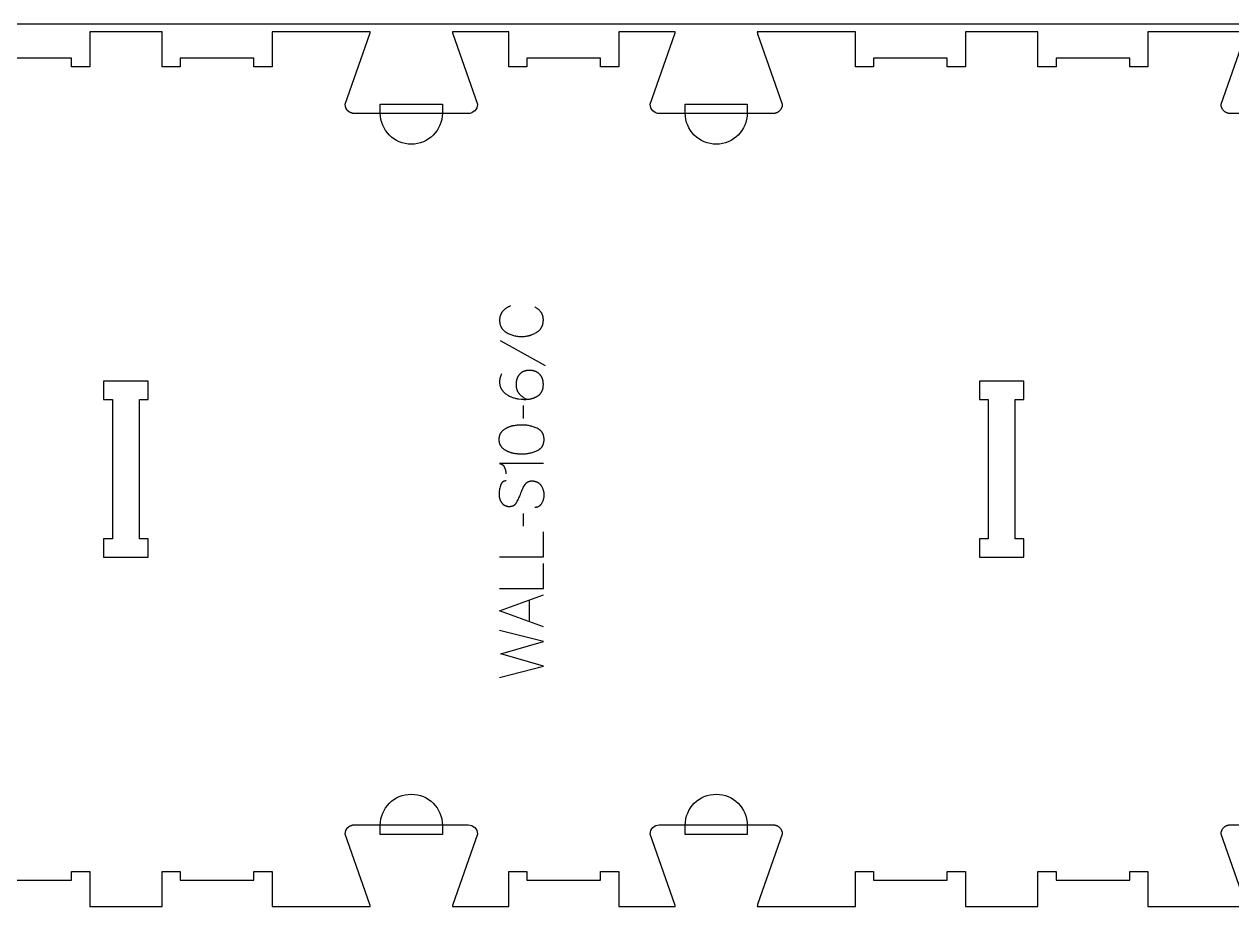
# Model space of a CAD drawing. Extents: x -4335 to -1151, y -10461 to -4867.
# Drawn here: x -2806 to -1979, y -6181 to -5571 of the extents above; entities that cross this region are included whole.
import ezdxf

# ---------------------------------------------------------------- set-up
doc = ezdxf.new("R2010")
doc.units = 0
for name, color, linetype in [('0_SHEET_SPRUCEPLY_2440X122', 1, 'CONTINUOUS'), ('1_ANYTOOL_1MMDEEP_LABELS_S', 2, 'CONTINUOUS'), ('3_ANYTOOL_CUTTHROUGH_INSID', 4, 'CONTINUOUS'), ('4_ANYTOOL_CUTTHROUGH_OUTSI', 5, 'CONTINUOUS'), ('5_ANYTOOL_HALF_MILL_9MM_IN', 3, 'CONTINUOUS')]:
    doc.layers.add(name, color=color, linetype=linetype)

msp = doc.modelspace()

# ---------------------------------------------------------------- linework, layer by layer
at = {"layer": '0_SHEET_SPRUCEPLY_2440X122'}
msp.add_lwpolyline([(-3962.9, -5571.21), (-3962.9, -6791.21), (-1522.9, -6791.21), (-1522.9, -5571.21)], close=True, dxfattribs=at)
at = {"layer": '1_ANYTOOL_1MMDEEP_LABELS_S'}
for points in [[(-2472.79, -5764.33), (-2473.2, -5764.49), (-2473.59, -5764.66), (-2473.98, -5764.84), (-2474.35, -5765.03), (-2474.72, -5765.23), (-2475.08, -5765.44), (-2475.43, -5765.66), (-2475.77, -5765.89), (-2476.1, -5766.13), (-2476.42, -5766.38), (-2476.74, -5766.63), (-2477.04, -5766.9), (-2477.34, -5767.18), (-2477.63, -5767.47), (-2477.9, -5767.77), (-2478.17, -5768.08), (-2478.3, -5768.24), (-2478.43, -5768.4), (-2478.55, -5768.56), (-2478.67, -5768.72), (-2478.78, -5768.89), (-2478.89, -5769.06), (-2479, -5769.23), (-2479.1, -5769.4), (-2479.2, -5769.58), (-2479.29, -5769.75), (-2479.38, -5769.93), (-2479.47, -5770.11), (-2479.55, -5770.3), (-2479.62, -5770.48), (-2479.7, -5770.67), (-2479.76, -5770.86), (-2479.83, -5771.05), (-2479.89, -5771.24), (-2479.94, -5771.44), (-2480, -5771.64), (-2480.04, -5771.84), (-2480.09, -5772.04), (-2480.13, -5772.25), (-2480.16, -5772.45), (-2480.19, -5772.66), (-2480.22, -5772.87), (-2480.24, -5773.09), (-2480.26, -5773.3), (-2480.28, -5773.52), (-2480.29, -5773.74), (-2480.29, -5773.96), (-2480.29, -5774.19), (-2480.29, -5774.53), (-2480.28, -5774.87), (-2480.25, -5775.2), (-2480.22, -5775.53), (-2480.18, -5775.85), (-2480.13, -5776.16), (-2480.07, -5776.47), (-2480, -5776.78), (-2479.92, -5777.08), (-2479.84, -5777.38), (-2479.74, -5777.66), (-2479.63, -5777.95), (-2479.52, -5778.23), (-2479.46, -5778.37), (-2479.4, -5778.5), (-2479.33, -5778.64), (-2479.26, -5778.77), (-2479.19, -5778.9), (-2479.12, -5779.03), (-2479.05, -5779.16), (-2478.97, -5779.29), (-2478.89, -5779.42), (-2478.81, -5779.54), (-2478.73, -5779.67), (-2478.64, -5779.79), (-2478.55, -5779.91), (-2478.46, -5780.03), (-2478.27, -5780.27), (-2478.08, -5780.5), (-2477.87, -5780.73), (-2477.66, -5780.95), (-2477.43, -5781.16), (-2477.2, -5781.37), (-2476.95, -5781.58), (-2476.7, -5781.78), (-2476.44, -5781.97), (-2476.17, -5782.16), (-2475.89, -5782.34), (-2475.6, -5782.52), (-2475.01, -5782.86), (-2474.41, -5783.18), (-2473.81, -5783.48), (-2473.2, -5783.75), (-2472.58, -5784), (-2471.95, -5784.23), (-2471.32, -5784.44), (-2470.68, -5784.63), (-2470.03, -5784.79), (-2469.38, -5784.93), (-2468.71, -5785.05), (-2468.04, -5785.15), (-2467.37, -5785.23), (-2466.68, -5785.28), (-2465.99, -5785.32), (-2465.29, -5785.33), (-2464.6, -5785.32), (-2463.91, -5785.28), (-2463.22, -5785.23), (-2462.55, -5785.15), (-2461.88, -5785.05), (-2461.21, -5784.93), (-2460.56, -5784.78), (-2460.23, -5784.7), (-2459.91, -5784.62), (-2459.59, -5784.52), (-2459.27, -5784.43), (-2458.95, -5784.32), (-2458.64, -5784.22), (-2458.32, -5784.1), (-2458.01, -5783.98), (-2457.39, -5783.73), (-2456.78, -5783.45), (-2456.18, -5783.15), (-2455.58, -5782.82), (-2454.99, -5782.48), (-2454.7, -5782.3), (-2454.42, -5782.11), (-2454.15, -5781.92), (-2453.89, -5781.72), (-2453.64, -5781.52), (-2453.39, -5781.31), (-2453.16, -5781.09), (-2452.93, -5780.87), (-2452.72, -5780.64), (-2452.51, -5780.41), (-2452.32, -5780.17), (-2452.22, -5780.05), (-2452.13, -5779.93), (-2452.04, -5779.8), (-2451.95, -5779.68), (-2451.86, -5779.55), (-2451.78, -5779.42), (-2451.7, -5779.29), (-2451.62, -5779.16), (-2451.54, -5779.03), (-2451.47, -5778.89), (-2451.4, -5778.76), (-2451.33, -5778.62), (-2451.19, -5778.34), (-2451.07, -5778.06), (-2450.95, -5777.77), (-2450.85, -5777.47), (-2450.75, -5777.17), (-2450.67, -5776.86), (-2450.59, -5776.55), (-2450.52, -5776.23), (-2450.46, -5775.91), (-2450.41, -5775.58), (-2450.37, -5775.24), (-2450.34, -5774.9), (-2450.31, -5774.55), (-2450.3, -5774.2), (-2450.29, -5773.84), (-2450.3, -5773.46), (-2450.32, -5773.09), (-2450.33, -5772.9), (-2450.35, -5772.72), (-2450.37, -5772.54), (-2450.4, -5772.36), (-2450.42, -5772.18), (-2450.45, -5772.01), (-2450.49, -5771.83), (-2450.52, -5771.66), (-2450.56, -5771.49), (-2450.61, -5771.32), (-2450.65, -5771.16), (-2450.7, -5770.99), (-2450.75, -5770.83), (-2450.81, -5770.67), (-2450.87, -5770.51), (-2450.93, -5770.35), (-2451, -5770.2), (-2451.06, -5770.05), (-2451.14, -5769.89), (-2451.21, -5769.74), (-2451.29, -5769.6), (-2451.37, -5769.45), (-2451.45, -5769.31), (-2451.54, -5769.16), (-2451.63, -5769.02), (-2451.73, -5768.89), (-2451.82, -5768.75), (-2451.92, -5768.61), (-2452.13, -5768.35), (-2452.35, -5768.09), (-2452.57, -5767.83), (-2452.8, -5767.59), (-2453.03, -5767.34), (-2453.28, -5767.1), (-2453.53, -5766.87), (-2453.79, -5766.64), (-2454.05, -5766.42), (-2454.33, -5766.2), (-2454.61, -5765.99), (-2454.9, -5765.79), (-2455.19, -5765.58), (-2455.5, -5765.39), (-2455.81, -5765.2), (-2456.12, -5765.01)], [(-2479.82, -5787.94), (-2449.05, -5805.13)], [(-2478.84, -5810.79), (-2479.01, -5811.12), (-2479.18, -5811.46), (-2479.33, -5811.8), (-2479.48, -5812.15), (-2479.61, -5812.49), (-2479.73, -5812.83), (-2479.83, -5813.18), (-2479.93, -5813.53), (-2480.02, -5813.88), (-2480.09, -5814.23), (-2480.15, -5814.58), (-2480.2, -5814.93), (-2480.24, -5815.29), (-2480.27, -5815.64), (-2480.29, -5816), (-2480.29, -5816.36), (-2480.29, -5816.67), (-2480.28, -5816.99), (-2480.26, -5817.29), (-2480.23, -5817.6), (-2480.19, -5817.9), (-2480.15, -5818.2), (-2480.1, -5818.49), (-2480.04, -5818.78), (-2479.97, -5819.06), (-2479.89, -5819.34), (-2479.81, -5819.62), (-2479.71, -5819.89), (-2479.61, -5820.15), (-2479.5, -5820.42), (-2479.39, -5820.68), (-2479.26, -5820.93), (-2479.13, -5821.18), (-2478.99, -5821.43), (-2478.84, -5821.67), (-2478.68, -5821.91), (-2478.51, -5822.15), (-2478.34, -5822.38), (-2478.16, -5822.6), (-2477.97, -5822.83), (-2477.77, -5823.04), (-2477.56, -5823.26), (-2477.35, -5823.47), (-2477.13, -5823.67), (-2476.9, -5823.88), (-2476.66, -5824.07), (-2476.41, -5824.27), (-2476.16, -5824.46), (-2475.64, -5824.82), (-2475.12, -5825.17), (-2474.59, -5825.49), (-2474.06, -5825.8), (-2473.52, -5826.09), (-2472.98, -5826.36), (-2472.44, -5826.61), (-2471.89, -5826.84), (-2471.34, -5827.05), (-2470.78, -5827.24), (-2470.22, -5827.41), (-2469.65, -5827.56), (-2469.08, -5827.69), (-2468.51, -5827.8), (-2467.93, -5827.9), (-2467.35, -5827.97), (-2465.55, -5828.21), (-2465.27, -5828.24), (-2464.97, -5828.27), (-2464.65, -5828.3), (-2464.31, -5828.32), (-2463.56, -5828.35), (-2462.72, -5828.36), (-2462.12, -5828.35), (-2461.53, -5828.32), (-2460.94, -5828.27), (-2460.37, -5828.21), (-2459.8, -5828.12), (-2459.24, -5828.02), (-2458.96, -5827.96), (-2458.69, -5827.9), (-2458.41, -5827.83), (-2458.14, -5827.76), (-2457.87, -5827.69), (-2457.61, -5827.6), (-2457.34, -5827.52), (-2457.08, -5827.43), (-2456.82, -5827.33), (-2456.56, -5827.23), (-2456.3, -5827.13), (-2456.05, -5827.02), (-2455.8, -5826.91), (-2455.55, -5826.79), (-2455.3, -5826.66), (-2455.05, -5826.54), (-2454.81, -5826.4), (-2454.57, -5826.27), (-2454.33, -5826.12), (-2454.09, -5825.98), (-2453.85, -5825.83), (-2453.63, -5825.67), (-2453.41, -5825.5), (-2453.2, -5825.33), (-2453.1, -5825.25), (-2453, -5825.16), (-2452.9, -5825.07), (-2452.8, -5824.98), (-2452.7, -5824.88), (-2452.61, -5824.79), (-2452.52, -5824.69), (-2452.43, -5824.59), (-2452.34, -5824.49), (-2452.25, -5824.39), (-2452.17, -5824.29), (-2452.09, -5824.18), (-2452.01, -5824.08), (-2451.93, -5823.97), (-2451.85, -5823.86), (-2451.78, -5823.75), (-2451.7, -5823.64), (-2451.63, -5823.53), (-2451.56, -5823.41), (-2451.49, -5823.29), (-2451.37, -5823.06), (-2451.24, -5822.81), (-2451.13, -5822.56), (-2451.02, -5822.31), (-2450.92, -5822.04), (-2450.83, -5821.77), (-2450.74, -5821.5), (-2450.67, -5821.22), (-2450.59, -5820.93), (-2450.53, -5820.64), (-2450.48, -5820.34), (-2450.43, -5820.03), (-2450.39, -5819.72), (-2450.35, -5819.4), (-2450.33, -5819.08), (-2450.31, -5818.75), (-2450.3, -5818.41), (-2450.29, -5818.07), (-2450.3, -5817.8), (-2450.31, -5817.53), (-2450.32, -5817.27), (-2450.34, -5817.01), (-2450.36, -5816.75), (-2450.39, -5816.49), (-2450.42, -5816.24), (-2450.46, -5816), (-2450.5, -5815.75), (-2450.55, -5815.51), (-2450.6, -5815.28), (-2450.66, -5815.04), (-2450.73, -5814.81), (-2450.8, -5814.59), (-2450.87, -5814.36), (-2450.95, -5814.14), (-2451.03, -5813.93), (-2451.12, -5813.72), (-2451.22, -5813.51), (-2451.32, -5813.3), (-2451.42, -5813.1), (-2451.53, -5812.9), (-2451.65, -5812.71), (-2451.77, -5812.51), (-2451.89, -5812.33), (-2452.02, -5812.14), (-2452.16, -5811.96), (-2452.3, -5811.78), (-2452.44, -5811.61), (-2452.59, -5811.44), (-2452.75, -5811.27), (-2452.91, -5811.11), (-2453.07, -5810.95), (-2453.24, -5810.79), (-2453.41, -5810.64), (-2453.59, -5810.5), (-2453.77, -5810.36), (-2453.95, -5810.23), (-2454.13, -5810.1), (-2454.32, -5809.97), (-2454.51, -5809.85), (-2454.71, -5809.74), (-2454.9, -5809.63), (-2455.1, -5809.53), (-2455.31, -5809.43), (-2455.52, -5809.33), (-2455.73, -5809.25), (-2455.94, -5809.16), (-2456.16, -5809.08), (-2456.38, -5809.01), (-2456.6, -5808.94), (-2456.83, -5808.88), (-2457.06, -5808.82), (-2457.29, -5808.77), (-2457.53, -5808.72), (-2457.77, -5808.68), (-2458.01, -5808.64), (-2458.26, -5808.61), (-2458.51, -5808.58), (-2458.76, -5808.55), (-2459.02, -5808.54), (-2459.28, -5808.52), (-2459.54, -5808.52), (-2459.81, -5808.51), (-2460.08, -5808.52), (-2460.35, -5808.52), (-2460.61, -5808.54), (-2460.87, -5808.56), (-2461.13, -5808.58), (-2461.38, -5808.61), (-2461.63, -5808.64), (-2461.87, -5808.68), (-2462.11, -5808.72), (-2462.35, -5808.77), (-2462.58, -5808.83), (-2462.81, -5808.89), (-2463.04, -5808.95), (-2463.26, -5809.02), (-2463.47, -5809.1), (-2463.69, -5809.18), (-2463.9, -5809.26), (-2464.1, -5809.35), (-2464.31, -5809.45), (-2464.5, -5809.55), (-2464.7, -5809.66), (-2464.89, -5809.77), (-2465.07, -5809.89), (-2465.26, -5810.01), (-2465.44, -5810.14), (-2465.61, -5810.27), (-2465.78, -5810.41), (-2465.95, -5810.55), (-2466.11, -5810.7), (-2466.27, -5810.85), (-2466.43, -5811.01), (-2466.58, -5811.17), (-2466.73, -5811.34), (-2466.87, -5811.51), (-2467.01, -5811.68), (-2467.14, -5811.86), (-2467.27, -5812.04), (-2467.4, -5812.22), (-2467.52, -5812.41), (-2467.63, -5812.6), (-2467.74, -5812.79), (-2467.85, -5812.99), (-2467.95, -5813.19), (-2468.04, -5813.39), (-2468.13, -5813.6), (-2468.22, -5813.81), (-2468.3, -5814.02), (-2468.38, -5814.24), (-2468.45, -5814.45), (-2468.52, -5814.68), (-2468.58, -5814.9), (-2468.64, -5815.13), (-2468.7, -5815.36), (-2468.75, -5815.59), (-2468.79, -5815.83), (-2468.83, -5816.07), (-2468.87, -5816.32), (-2468.9, -5816.56), (-2468.92, -5816.81), (-2468.94, -5817.07), (-2468.96, -5817.32), (-2468.97, -5817.58), (-2468.98, -5817.85), (-2468.98, -5818.11), (-2468.97, -5818.59), (-2468.95, -5819.05), (-2468.93, -5819.27), (-2468.91, -5819.49), (-2468.89, -5819.71), (-2468.86, -5819.93), (-2468.83, -5820.15), (-2468.79, -5820.36), (-2468.75, -5820.57), (-2468.71, -5820.77), (-2468.66, -5820.98), (-2468.61, -5821.18), (-2468.56, -5821.37), (-2468.5, -5821.57), (-2468.44, -5821.76), (-2468.37, -5821.95), (-2468.3, -5822.14), (-2468.23, -5822.32), (-2468.15, -5822.5), (-2468.07, -5822.68), (-2467.98, -5822.86), (-2467.9, -5823.03), (-2467.8, -5823.2), (-2467.71, -5823.36), (-2467.61, -5823.53), (-2467.5, -5823.69), (-2467.4, -5823.85), (-2467.29, -5824), (-2467.17, -5824.16), (-2467.05, -5824.31), (-2466.93, -5824.45), (-2466.8, -5824.6), (-2466.68, -5824.75), (-2466.54, -5824.89), (-2466.27, -5825.17), (-2465.98, -5825.45), (-2465.68, -5825.72), (-2465.36, -5825.99), (-2465.04, -5826.24), (-2464.69, -5826.5), (-2464.34, -5826.75), (-2463.97, -5826.99), (-2463.59, -5827.22), (-2463.19, -5827.45), (-2462.79, -5827.68), (-2462.36, -5827.9), (-2461.93, -5828.11), (-2461.48, -5828.31)], [(-2464.18, -5832.64), (-2464.09, -5841.43)], [(-2450.29, -5872.37), (-2480.34, -5872.37), (-2480.19, -5872.39), (-2480.04, -5872.42), (-2479.89, -5872.45), (-2479.75, -5872.48), (-2479.61, -5872.51), (-2479.47, -5872.55), (-2479.34, -5872.6), (-2479.21, -5872.65), (-2479.08, -5872.7), (-2478.96, -5872.76), (-2478.89, -5872.79), (-2478.83, -5872.82), (-2478.77, -5872.85), (-2478.71, -5872.88), (-2478.65, -5872.91), (-2478.6, -5872.95), (-2478.54, -5872.98), (-2478.48, -5873.02), (-2478.43, -5873.06), (-2478.37, -5873.1), (-2478.32, -5873.13), (-2478.26, -5873.17), (-2478.21, -5873.22), (-2478.16, -5873.26), (-2478.11, -5873.3), (-2478.06, -5873.35), (-2478.01, -5873.39), (-2477.96, -5873.44), (-2477.91, -5873.48), (-2477.86, -5873.53), (-2477.81, -5873.58), (-2477.77, -5873.63), (-2477.68, -5873.74), (-2477.59, -5873.84), (-2477.51, -5873.95), (-2477.42, -5874.07), (-2477.34, -5874.19), (-2477.27, -5874.31), (-2477.19, -5874.44), (-2477.12, -5874.57), (-2477.06, -5874.7), (-2476.99, -5874.84), (-2476.93, -5874.99), (-2476.81, -5875.27), (-2476.7, -5875.56), (-2476.6, -5875.84), (-2476.51, -5876.13), (-2476.42, -5876.41), (-2476.34, -5876.69), (-2476.27, -5876.96), (-2476.21, -5877.24), (-2476.15, -5877.51), (-2476.1, -5877.78), (-2476.06, -5878.05), (-2476.03, -5878.31), (-2476, -5878.58), (-2475.98, -5878.84), (-2475.97, -5879.1), (-2475.97, -5879.36)], [(-2475.71, -5884.24), (-2475.9, -5884.25), (-2475.99, -5884.25), (-2476.08, -5884.26), (-2476.17, -5884.26), (-2476.26, -5884.27), (-2476.35, -5884.28), (-2476.44, -5884.29), (-2476.52, -5884.31), (-2476.61, -5884.32), (-2476.69, -5884.34), (-2476.78, -5884.36), (-2476.86, -5884.38), (-2476.94, -5884.4), (-2477.02, -5884.42), (-2477.1, -5884.45), (-2477.18, -5884.47), (-2477.25, -5884.5), (-2477.33, -5884.53), (-2477.41, -5884.56), (-2477.48, -5884.6), (-2477.55, -5884.63), (-2477.62, -5884.67), (-2477.7, -5884.7), (-2477.77, -5884.74), (-2477.83, -5884.78), (-2477.9, -5884.83), (-2477.97, -5884.87), (-2478.04, -5884.92), (-2478.1, -5884.96), (-2478.16, -5885.01), (-2478.23, -5885.06), (-2478.29, -5885.11), (-2478.35, -5885.17), (-2478.41, -5885.22), (-2478.47, -5885.28), (-2478.53, -5885.34), (-2478.58, -5885.4), (-2478.64, -5885.46), (-2478.69, -5885.52), (-2478.75, -5885.59), (-2478.8, -5885.65), (-2478.85, -5885.72), (-2478.9, -5885.79), (-2478.95, -5885.86), (-2479, -5885.94), (-2479.05, -5886.01), (-2479.09, -5886.09), (-2479.14, -5886.16), (-2479.18, -5886.24), (-2479.23, -5886.32), (-2479.27, -5886.41), (-2479.35, -5886.58), (-2479.43, -5886.75), (-2479.5, -5886.94), (-2479.57, -5887.12), (-2479.63, -5887.32), (-2479.69, -5887.52), (-2479.92, -5888.33), (-2480.11, -5889.13), (-2480.27, -5889.92), (-2480.4, -5890.69), (-2480.46, -5891.07), (-2480.51, -5891.44), (-2480.55, -5891.82), (-2480.58, -5892.19), (-2480.6, -5892.55), (-2480.62, -5892.91), (-2480.63, -5893.27), (-2480.64, -5893.63), (-2480.64, -5893.82), (-2480.63, -5894.02), (-2480.62, -5894.21), (-2480.61, -5894.4), (-2480.59, -5894.59), (-2480.57, -5894.78), (-2480.55, -5894.97), (-2480.52, -5895.15), (-2480.49, -5895.34), (-2480.46, -5895.52), (-2480.42, -5895.7), (-2480.38, -5895.88), (-2480.34, -5896.06), (-2480.29, -5896.24), (-2480.24, -5896.42), (-2480.18, -5896.6), (-2480.12, -5896.77), (-2480.06, -5896.94), (-2480, -5897.12), (-2479.93, -5897.29), (-2479.85, -5897.46), (-2479.78, -5897.63), (-2479.7, -5897.79), (-2479.61, -5897.96), (-2479.53, -5898.12), (-2479.44, -5898.29), (-2479.34, -5898.45), (-2479.24, -5898.61), (-2479.14, -5898.77), (-2479.04, -5898.93), (-2478.93, -5899.09), (-2478.82, -5899.24), (-2478.7, -5899.4), (-2478.58, -5899.54), (-2478.46, -5899.69), (-2478.34, -5899.83), (-2478.21, -5899.96), (-2478.08, -5900.09), (-2477.94, -5900.21), (-2477.81, -5900.33), (-2477.67, -5900.44), (-2477.53, -5900.55), (-2477.38, -5900.66), (-2477.23, -5900.76), (-2477.08, -5900.85), (-2476.92, -5900.94), (-2476.76, -5901.03), (-2476.6, -5901.11), (-2476.44, -5901.18), (-2476.27, -5901.25), (-2476.1, -5901.32), (-2475.93, -5901.38), (-2475.75, -5901.43), (-2475.57, -5901.49), (-2475.39, -5901.53), (-2475.2, -5901.57), (-2475.02, -5901.61), (-2474.82, -5901.64), (-2474.63, -5901.67), (-2474.43, -5901.69), (-2474.23, -5901.71), (-2474.03, -5901.72), (-2473.82, -5901.73), (-2473.61, -5901.73), (-2473.39, -5901.73), (-2473.18, -5901.72), (-2472.97, -5901.7), (-2472.77, -5901.68), (-2472.57, -5901.66), (-2472.37, -5901.63), (-2472.18, -5901.59), (-2471.99, -5901.55), (-2471.81, -5901.5), (-2471.62, -5901.45), (-2471.45, -5901.39), (-2471.27, -5901.33), (-2471.18, -5901.3), (-2471.1, -5901.26), (-2471.02, -5901.23), (-2470.93, -5901.19), (-2470.85, -5901.15), (-2470.77, -5901.11), (-2470.69, -5901.06), (-2470.61, -5901.02), (-2470.53, -5900.98), (-2470.45, -5900.93), (-2470.38, -5900.88), (-2470.3, -5900.83), (-2470.23, -5900.78), (-2470.15, -5900.73), (-2470.08, -5900.68), (-2470.01, -5900.62), (-2469.94, -5900.57), (-2469.86, -5900.51), (-2469.8, -5900.45), (-2469.73, -5900.39), (-2469.66, -5900.33), (-2469.59, -5900.27), (-2469.53, -5900.2), (-2469.46, -5900.14), (-2469.34, -5900), (-2469.21, -5899.86), (-2469.09, -5899.71), (-2468.98, -5899.56), (-2468.87, -5899.41), (-2468.76, -5899.24), (-2468.65, -5899.07), (-2468.55, -5898.9), (-2468.16, -5898.18), (-2467.78, -5897.45), (-2467.41, -5896.71), (-2467.06, -5895.94), (-2466.71, -5895.16), (-2466.38, -5894.37), (-2466.06, -5893.56), (-2465.74, -5892.73), (-2465.43, -5891.9), (-2465.1, -5891.1), (-2464.76, -5890.31), (-2464.4, -5889.55), (-2464.03, -5888.8), (-2463.64, -5888.08), (-2463.23, -5887.37), (-2462.81, -5886.69), (-2462.7, -5886.52), (-2462.59, -5886.36), (-2462.47, -5886.21), (-2462.41, -5886.13), (-2462.35, -5886.06), (-2462.29, -5885.99), (-2462.22, -5885.92), (-2462.16, -5885.85), (-2462.1, -5885.78), (-2462.03, -5885.71), (-2461.96, -5885.65), (-2461.89, -5885.58), (-2461.83, -5885.52), (-2461.76, -5885.46), (-2461.69, -5885.4), (-2461.61, -5885.35), (-2461.54, -5885.29), (-2461.47, -5885.24), (-2461.39, -5885.18), (-2461.32, -5885.13), (-2461.24, -5885.08), (-2461.16, -5885.03), (-2461.08, -5884.99), (-2461, -5884.94), (-2460.92, -5884.9), (-2460.84, -5884.85), (-2460.76, -5884.81), (-2460.68, -5884.77), (-2460.59, -5884.74), (-2460.51, -5884.7), (-2460.42, -5884.66), (-2460.33, -5884.63), (-2460.24, -5884.6), (-2460.15, -5884.57), (-2460.06, -5884.54), (-2459.97, -5884.51), (-2459.88, -5884.48), (-2459.69, -5884.43), (-2459.5, -5884.39), (-2459.3, -5884.35), (-2459.1, -5884.32), (-2458.9, -5884.3), (-2458.69, -5884.28), (-2458.48, -5884.27), (-2458.27, -5884.26), (-2458.05, -5884.26), (-2457.82, -5884.26), (-2457.6, -5884.27), (-2457.37, -5884.29), (-2457.14, -5884.31), (-2456.91, -5884.33), (-2456.68, -5884.36), (-2456.46, -5884.4), (-2456.25, -5884.44), (-2456.04, -5884.49), (-2455.83, -5884.54), (-2455.62, -5884.6), (-2455.42, -5884.66), (-2455.22, -5884.72), (-2455.03, -5884.8), (-2454.84, -5884.87), (-2454.65, -5884.95), (-2454.47, -5885.04), (-2454.29, -5885.13), (-2454.11, -5885.23), (-2453.94, -5885.33), (-2453.78, -5885.44), (-2453.61, -5885.55), (-2453.45, -5885.67), (-2453.29, -5885.79), (-2453.14, -5885.91), (-2452.99, -5886.05), (-2452.85, -5886.18), (-2452.7, -5886.32), (-2452.57, -5886.47), (-2452.43, -5886.62), (-2452.3, -5886.78), (-2452.17, -5886.94), (-2452.05, -5887.11), (-2451.93, -5887.28), (-2451.82, -5887.46), (-2451.6, -5887.82), (-2451.39, -5888.18), (-2451.2, -5888.55), (-2451.02, -5888.92), (-2450.85, -5889.3), (-2450.7, -5889.67), (-2450.63, -5889.86), (-2450.56, -5890.06), (-2450.5, -5890.25), (-2450.44, -5890.44), (-2450.38, -5890.63), (-2450.33, -5890.83), (-2450.28, -5891.03), (-2450.23, -5891.22), (-2450.19, -5891.42), (-2450.15, -5891.62), (-2450.12, -5891.82), (-2450.08, -5892.02), (-2450.06, -5892.22), (-2450.03, -5892.42), (-2449.99, -5892.83), (-2449.96, -5893.24), (-2449.95, -5893.65), (-2449.95, -5894.06), (-2449.97, -5894.47), (-2449.99, -5894.88), (-2450.03, -5895.27), (-2450.08, -5895.67), (-2450.15, -5896.06), (-2450.23, -5896.45), (-2450.32, -5896.83), (-2450.42, -5897.2), (-2450.53, -5897.58), (-2450.66, -5897.94), (-2450.8, -5898.31), (-2450.96, -5898.67), (-2451.12, -5899.02), (-2451.3, -5899.37), (-2451.49, -5899.71), (-2451.6, -5899.88), (-2451.7, -5900.05), (-2451.81, -5900.2), (-2451.91, -5900.36), (-2452.03, -5900.5), (-2452.14, -5900.65), (-2452.26, -5900.78), (-2452.38, -5900.91), (-2452.51, -5901.04), (-2452.63, -5901.16), (-2452.76, -5901.28), (-2452.9, -5901.39), (-2452.96, -5901.44), (-2453.03, -5901.49), (-2453.1, -5901.54), (-2453.17, -5901.59), (-2453.24, -5901.64), (-2453.31, -5901.68), (-2453.38, -5901.73), (-2453.46, -5901.77), (-2453.53, -5901.81), (-2453.6, -5901.85), (-2453.68, -5901.89), (-2453.75, -5901.93), (-2453.83, -5901.97), (-2453.91, -5902), (-2453.98, -5902.04), (-2454.06, -5902.07), (-2454.14, -5902.1), (-2454.22, -5902.13), (-2454.3, -5902.16), (-2454.38, -5902.19), (-2454.55, -5902.24), (-2454.72, -5902.29), (-2454.89, -5902.33), (-2455.06, -5902.36), (-2455.24, -5902.39), (-2455.42, -5902.41), (-2455.6, -5902.43), (-2455.79, -5902.45), (-2455.97, -5902.45), (-2456.17, -5902.46)], [(-2464.18, -5906.49), (-2464.09, -5915.27)], [(-2480.29, -5936.23), (-2450.29, -5936.23), (-2450.29, -5919.13)], [(-2480.29, -5958.04), (-2450.29, -5958.04), (-2450.29, -5940.94)], [(-2450.29, -5984.27), (-2480.29, -5973.39), (-2450.29, -5962.33)], [(-2459.85, -5980.8), (-2459.85, -5965.89)], [(-2480.29, -6018.99), (-2450.29, -6011.27), (-2479.39, -6002.83), (-2450.29, -5994.34), (-2480.29, -5986.84)]]:
    msp.add_lwpolyline(points, dxfattribs=at)
msp.add_lwpolyline([(-2480.55, -5855.87), (-2480.55, -5855.5), (-2480.53, -5855.14), (-2480.51, -5854.96), (-2480.5, -5854.78), (-2480.48, -5854.61), (-2480.46, -5854.44), (-2480.43, -5854.27), (-2480.4, -5854.1), (-2480.37, -5853.93), (-2480.34, -5853.77), (-2480.3, -5853.6), (-2480.26, -5853.44), (-2480.22, -5853.28), (-2480.17, -5853.13), (-2480.12, -5852.97), (-2480.07, -5852.82), (-2480.02, -5852.67), (-2479.96, -5852.52), (-2479.9, -5852.38), (-2479.83, -5852.23), (-2479.77, -5852.09), (-2479.7, -5851.95), (-2479.62, -5851.81), (-2479.55, -5851.68), (-2479.47, -5851.54), (-2479.39, -5851.41), (-2479.3, -5851.28), (-2479.21, -5851.15), (-2479.12, -5851.02), (-2479.03, -5850.9), (-2478.84, -5850.66), (-2478.64, -5850.42), (-2478.43, -5850.19), (-2478.22, -5849.97), (-2478, -5849.75), (-2477.77, -5849.54), (-2477.54, -5849.33), (-2477.31, -5849.13), (-2477.06, -5848.94), (-2476.81, -5848.75), (-2476.55, -5848.57), (-2476.29, -5848.4), (-2476.02, -5848.23), (-2475.74, -5848.07), (-2475.46, -5847.92), (-2475.17, -5847.77), (-2474.88, -5847.63), (-2474.58, -5847.49), (-2474.28, -5847.36), (-2473.98, -5847.24), (-2473.67, -5847.12), (-2473.36, -5847), (-2473.05, -5846.89), (-2472.74, -5846.79), (-2472.42, -5846.69), (-2472.09, -5846.6), (-2471.77, -5846.51), (-2471.44, -5846.43), (-2471.11, -5846.36), (-2470.77, -5846.29), (-2470.09, -5846.16), (-2469.41, -5846.06), (-2468.74, -5845.97), (-2468.08, -5845.89), (-2467.43, -5845.83), (-2466.78, -5845.78), (-2466.15, -5845.74), (-2465.52, -5845.72), (-2464.91, -5845.71), (-2464.29, -5845.72), (-2463.68, -5845.75), (-2463.06, -5845.79), (-2462.44, -5845.85), (-2461.82, -5845.92), (-2461.21, -5846.01), (-2460.59, -5846.12), (-2459.97, -5846.24), (-2459.35, -5846.39), (-2458.73, -5846.54), (-2458.11, -5846.72), (-2457.49, -5846.91), (-2456.87, -5847.11), (-2456.25, -5847.34), (-2455.63, -5847.58), (-2455.01, -5847.84), (-2454.7, -5847.97), (-2454.41, -5848.12), (-2454.12, -5848.27), (-2453.98, -5848.35), (-2453.84, -5848.43), (-2453.71, -5848.51), (-2453.58, -5848.59), (-2453.45, -5848.68), (-2453.32, -5848.76), (-2453.19, -5848.85), (-2453.07, -5848.95), (-2452.95, -5849.04), (-2452.83, -5849.13), (-2452.72, -5849.23), (-2452.61, -5849.33), (-2452.5, -5849.43), (-2452.39, -5849.53), (-2452.28, -5849.64), (-2452.18, -5849.74), (-2452.08, -5849.85), (-2451.98, -5849.96), (-2451.88, -5850.07), (-2451.79, -5850.19), (-2451.7, -5850.3), (-2451.61, -5850.42), (-2451.52, -5850.54), (-2451.44, -5850.66), (-2451.36, -5850.78), (-2451.28, -5850.91), (-2451.2, -5851.03), (-2451.13, -5851.16), (-2451.06, -5851.29), (-2450.99, -5851.42), (-2450.92, -5851.56), (-2450.86, -5851.69), (-2450.8, -5851.83), (-2450.74, -5851.97), (-2450.68, -5852.11), (-2450.63, -5852.25), (-2450.57, -5852.4), (-2450.52, -5852.55), (-2450.48, -5852.69), (-2450.43, -5852.84), (-2450.39, -5853), (-2450.35, -5853.15), (-2450.28, -5853.47), (-2450.21, -5853.79), (-2450.16, -5854.12), (-2450.12, -5854.45), (-2450.08, -5854.8), (-2450.06, -5855.15), (-2450.04, -5855.51), (-2450.04, -5855.87), (-2450.04, -5856.23), (-2450.06, -5856.59), (-2450.08, -5856.94), (-2450.12, -5857.28), (-2450.16, -5857.61), (-2450.21, -5857.94), (-2450.28, -5858.26), (-2450.31, -5858.42), (-2450.35, -5858.57), (-2450.39, -5858.72), (-2450.43, -5858.88), (-2450.48, -5859.03), (-2450.53, -5859.17), (-2450.58, -5859.32), (-2450.63, -5859.46), (-2450.69, -5859.6), (-2450.74, -5859.74), (-2450.8, -5859.88), (-2450.87, -5860.02), (-2450.93, -5860.15), (-2451, -5860.29), (-2451.07, -5860.42), (-2451.14, -5860.55), (-2451.21, -5860.67), (-2451.29, -5860.8), (-2451.37, -5860.92), (-2451.45, -5861.05), (-2451.54, -5861.17), (-2451.62, -5861.28), (-2451.71, -5861.4), (-2451.81, -5861.51), (-2451.9, -5861.63), (-2452, -5861.74), (-2452.1, -5861.85), (-2452.2, -5861.95), (-2452.3, -5862.06), (-2452.41, -5862.16), (-2452.52, -5862.26), (-2452.63, -5862.36), (-2452.74, -5862.46), (-2452.86, -5862.56), (-2452.98, -5862.65), (-2453.1, -5862.74), (-2453.22, -5862.83), (-2453.35, -5862.92), (-2453.48, -5863.01), (-2453.61, -5863.09), (-2453.74, -5863.18), (-2453.88, -5863.26), (-2454.02, -5863.34), (-2454.16, -5863.42), (-2454.44, -5863.57), (-2454.74, -5863.71), (-2455.05, -5863.84), (-2455.68, -5864.1), (-2456.3, -5864.33), (-2456.93, -5864.56), (-2457.55, -5864.76), (-2458.17, -5864.95), (-2458.79, -5865.12), (-2459.41, -5865.28), (-2460.03, -5865.42), (-2460.65, -5865.54), (-2461.27, -5865.65), (-2461.89, -5865.74), (-2462.5, -5865.81), (-2463.12, -5865.87), (-2463.73, -5865.91), (-2464.34, -5865.93), (-2464.95, -5865.94), (-2465.57, -5865.94), (-2466.19, -5865.91), (-2466.83, -5865.88), (-2467.47, -5865.83), (-2468.12, -5865.77), (-2468.79, -5865.69), (-2469.46, -5865.6), (-2470.14, -5865.49), (-2470.48, -5865.43), (-2470.82, -5865.37), (-2471.15, -5865.3), (-2471.48, -5865.22), (-2471.81, -5865.14), (-2472.13, -5865.06), (-2472.46, -5864.96), (-2472.77, -5864.87), (-2473.09, -5864.76), (-2473.4, -5864.65), (-2473.71, -5864.54), (-2474.01, -5864.42), (-2474.31, -5864.29), (-2474.61, -5864.16), (-2474.9, -5864.03), (-2475.19, -5863.89), (-2475.48, -5863.74), (-2475.76, -5863.58), (-2476.03, -5863.42), (-2476.3, -5863.26), (-2476.56, -5863.08), (-2476.82, -5862.91), (-2477.07, -5862.72), (-2477.31, -5862.53), (-2477.55, -5862.33), (-2477.78, -5862.13), (-2478, -5861.92), (-2478.22, -5861.7), (-2478.43, -5861.48), (-2478.64, -5861.25), (-2478.84, -5861.02), (-2479.03, -5860.78), (-2479.12, -5860.66), (-2479.21, -5860.53), (-2479.3, -5860.4), (-2479.39, -5860.28), (-2479.47, -5860.14), (-2479.55, -5860.01), (-2479.62, -5859.88), (-2479.7, -5859.74), (-2479.77, -5859.6), (-2479.83, -5859.46), (-2479.9, -5859.32), (-2479.96, -5859.17), (-2480.02, -5859.03), (-2480.07, -5858.88), (-2480.12, -5858.73), (-2480.17, -5858.58), (-2480.22, -5858.42), (-2480.26, -5858.27), (-2480.3, -5858.11), (-2480.34, -5857.95), (-2480.37, -5857.79), (-2480.4, -5857.62), (-2480.43, -5857.46), (-2480.46, -5857.29), (-2480.48, -5857.12), (-2480.5, -5856.94), (-2480.51, -5856.77), (-2480.53, -5856.59), (-2480.55, -5856.24)], close=True, dxfattribs=at)
at = {"layer": '3_ANYTOOL_CUTTHROUGH_INSID', "color": 4}
for points in [[(-2751.3, -5936.46), (-2721.05, -5936.46), (-2721.05, -5923.96), (-2727.05, -5923.96), (-2727.05, -5828.46), (-2721.05, -5828.46), (-2721.05, -5815.96), (-2751.55, -5815.96), (-2751.55, -5828.46), (-2745.55, -5828.46), (-2745.55, -5923.96), (-2751.55, -5923.96), (-2751.55, -5936.46)], [(-2151.3, -5936.46), (-2121.05, -5936.46), (-2121.05, -5923.96), (-2127.05, -5923.96), (-2127.05, -5828.46), (-2121.05, -5828.46), (-2121.05, -5815.96), (-2151.55, -5815.96), (-2151.55, -5828.46), (-2145.55, -5828.46), (-2145.55, -5923.96), (-2151.55, -5923.96), (-2151.55, -5936.46)]]:
    msp.add_lwpolyline(points, close=True, dxfattribs=at)
at = {"layer": '4_ANYTOOL_CUTTHROUGH_OUTSI', "color": 5}
for points in [[(-1968.85, -5576.46), (-1986.3, -5576.46), (-2036.05, -5576.46), (-2036.05, -5600.46), (-2048.55, -5600.46), (-2048.55, -5594.46), (-2099.05, -5594.46), (-2099.05, -5600.46), (-2111.55, -5600.46), (-2111.55, -5576.46), (-2161.05, -5576.46), (-2161.05, -5600.46), (-2173.55, -5600.46), (-2173.55, -5594.46), (-2224.05, -5594.46), (-2224.05, -5600.46), (-2236.55, -5600.46), (-2236.55, -5576.46), (-2286.3, -5576.46), (-2303.74, -5576.46), (-2303.74, -5576.46, 0.061485), (-2303.5, -5577.85), (-2286.61, -5626.12), (-2286.59, -5626.16), (-2286.59, -5626.21), (-2286.59, -5626.21, -0.198912), (-2288.42, -5630.63), (-2288.53, -5630.73), (-2288.64, -5630.83), (-2288.75, -5630.93), (-2288.87, -5631.03), (-2288.99, -5631.13), (-2289.11, -5631.22), (-2289.23, -5631.31), (-2289.36, -5631.4), (-2289.49, -5631.48), (-2289.62, -5631.56), (-2289.75, -5631.64), (-2289.89, -5631.72), (-2290.03, -5631.79), (-2290.17, -5631.86), (-2290.31, -5631.92), (-2290.45, -5631.98), (-2290.6, -5632.04), (-2290.74, -5632.09), (-2290.89, -5632.14), (-2291.04, -5632.19), (-2291.18, -5632.23), (-2291.33, -5632.27), (-2291.48, -5632.31), (-2291.64, -5632.34), (-2291.79, -5632.37), (-2291.94, -5632.39), (-2292.09, -5632.41), (-2292.24, -5632.43), (-2292.39, -5632.44), (-2292.54, -5632.45), (-2292.69, -5632.46), (-2292.84, -5632.46), (-2370.84, -5632.46, -0.414214), (-2377.09, -5626.21), (-2377.09, -5626.16), (-2377.08, -5626.12), (-2360.18, -5577.85), (-2360.18, -5577.85, 0.061485), (-2359.95, -5576.46), (-2398.55, -5576.46), (-2398.55, -5600.46), (-2411.05, -5600.46), (-2411.05, -5594.46), (-2461.55, -5594.46), (-2461.55, -5600.46), (-2474.05, -5600.46), (-2474.05, -5576.46), (-2512.64, -5576.46), (-2512.64, -5576.46, 0.061485), (-2512.41, -5577.85), (-2495.51, -5626.12), (-2495.5, -5626.16), (-2495.5, -5626.21), (-2495.5, -5626.21, -0.414214), (-2501.75, -5632.46), (-2579.75, -5632.46), (-2579.9, -5632.46), (-2580.05, -5632.45), (-2580.2, -5632.44), (-2580.35, -5632.43), (-2580.5, -5632.41), (-2580.65, -5632.39), (-2580.81, -5632.37), (-2580.96, -5632.34), (-2581.11, -5632.31), (-2581.26, -5632.27), (-2581.41, -5632.23), (-2581.56, -5632.19), (-2581.7, -5632.14), (-2581.85, -5632.09), (-2582, -5632.04), (-2582.14, -5631.98), (-2582.28, -5631.92), (-2582.42, -5631.86), (-2582.56, -5631.79), (-2582.7, -5631.72), (-2582.84, -5631.64), (-2582.97, -5631.56), (-2583.1, -5631.48), (-2583.23, -5631.4), (-2583.36, -5631.31), (-2583.48, -5631.22), (-2583.6, -5631.13), (-2583.72, -5631.03), (-2583.84, -5630.93), (-2583.95, -5630.83), (-2584.06, -5630.73), (-2584.17, -5630.63, -0.198912), (-2586, -5626.21), (-2586, -5626.16), (-2585.99, -5626.12), (-2569.09, -5577.85), (-2569.09, -5577.85, 0.061485), (-2568.85, -5576.46), (-2586.3, -5576.46), (-2636.05, -5576.46), (-2636.05, -5600.46), (-2648.55, -5600.46), (-2648.55, -5594.46), (-2699.05, -5594.46), (-2699.05, -5600.46), (-2711.55, -5600.46), (-2711.55, -5576.46), (-2761.05, -5576.46), (-2761.05, -5600.46), (-2773.55, -5600.46), (-2773.55, -5594.46), (-2824.05, -5594.46)], [(-1901.75, -5632.46), (-1979.75, -5632.46), (-1979.9, -5632.46), (-1980.05, -5632.45), (-1980.2, -5632.44), (-1980.35, -5632.43), (-1980.5, -5632.41), (-1980.65, -5632.39), (-1980.81, -5632.37), (-1980.96, -5632.34), (-1981.11, -5632.31), (-1981.26, -5632.27), (-1981.41, -5632.23), (-1981.56, -5632.19), (-1981.7, -5632.14), (-1981.85, -5632.09), (-1982, -5632.04), (-1982.14, -5631.98), (-1982.28, -5631.92), (-1982.42, -5631.86), (-1982.56, -5631.79), (-1982.7, -5631.72), (-1982.84, -5631.64), (-1982.97, -5631.56), (-1983.1, -5631.48), (-1983.23, -5631.4), (-1983.36, -5631.31), (-1983.48, -5631.22), (-1983.6, -5631.13), (-1983.72, -5631.03), (-1983.84, -5630.93), (-1983.95, -5630.83), (-1984.06, -5630.73), (-1984.17, -5630.63, -0.198912), (-1986, -5626.21), (-1986, -5626.16), (-1985.99, -5626.12), (-1969.09, -5577.85)], [(-2824.05, -6157.96), (-2773.55, -6157.96), (-2773.55, -6151.96), (-2761.05, -6151.96), (-2761.05, -6175.96), (-2711.55, -6175.96), (-2711.55, -6151.96), (-2699.05, -6151.96), (-2699.05, -6157.96), (-2648.55, -6157.96), (-2648.55, -6151.96), (-2636.05, -6151.96), (-2636.05, -6175.96), (-2568.85, -6175.96), (-2568.85, -6175.96, 0.061485), (-2569.09, -6174.57), (-2586, -6126.25), (-2586, -6126.21), (-2586, -6126.21, -0.198912), (-2584.17, -6121.79), (-2584.06, -6121.68), (-2583.95, -6121.58), (-2583.84, -6121.48), (-2583.72, -6121.38), (-2583.6, -6121.29), (-2583.48, -6121.19), (-2583.36, -6121.1), (-2583.23, -6121.02), (-2583.1, -6120.93), (-2582.97, -6120.85), (-2582.84, -6120.77), (-2582.7, -6120.7), (-2582.56, -6120.63), (-2582.42, -6120.56), (-2582.28, -6120.49), (-2582.14, -6120.43), (-2582, -6120.38), (-2581.85, -6120.32), (-2581.7, -6120.27), (-2581.56, -6120.22), (-2581.41, -6120.18), (-2581.26, -6120.14), (-2581.11, -6120.11), (-2580.96, -6120.07), (-2580.81, -6120.05), (-2580.65, -6120.02), (-2580.5, -6120), (-2580.35, -6119.99), (-2580.2, -6119.97), (-2580.05, -6119.96), (-2579.9, -6119.96), (-2579.75, -6119.96), (-2501.75, -6119.96, -0.414214), (-2495.5, -6126.21), (-2495.5, -6126.25), (-2495.51, -6126.29), (-2512.41, -6174.57), (-2512.41, -6174.57, 0.061485), (-2512.64, -6175.96), (-2474.05, -6175.96), (-2474.05, -6151.96), (-2461.55, -6151.96), (-2461.55, -6157.96), (-2411.05, -6157.96), (-2411.05, -6151.96), (-2398.55, -6151.96), (-2398.55, -6175.96), (-2359.95, -6175.96), (-2359.95, -6175.96, 0.061485), (-2360.18, -6174.57), (-2377.09, -6126.25), (-2377.09, -6126.21), (-2377.09, -6126.21, -0.414214), (-2370.84, -6119.96), (-2292.84, -6119.96), (-2292.69, -6119.96), (-2292.54, -6119.96), (-2292.39, -6119.97), (-2292.24, -6119.99), (-2292.09, -6120), (-2291.94, -6120.02), (-2291.79, -6120.05), (-2291.64, -6120.07), (-2291.48, -6120.11), (-2291.33, -6120.14), (-2291.18, -6120.18), (-2291.04, -6120.22), (-2290.89, -6120.27), (-2290.74, -6120.32), (-2290.6, -6120.38), (-2290.45, -6120.43), (-2290.31, -6120.49), (-2290.17, -6120.56), (-2290.03, -6120.63), (-2289.89, -6120.7), (-2289.75, -6120.77), (-2289.62, -6120.85), (-2289.49, -6120.93), (-2289.36, -6121.02), (-2289.23, -6121.1), (-2289.11, -6121.19), (-2288.99, -6121.29), (-2288.87, -6121.38), (-2288.75, -6121.48), (-2288.64, -6121.58), (-2288.53, -6121.68), (-2288.42, -6121.79, -0.198912), (-2286.59, -6126.21), (-2286.59, -6126.25), (-2286.61, -6126.29), (-2303.5, -6174.57), (-2303.5, -6174.57, 0.061485), (-2303.74, -6175.96), (-2236.55, -6175.96), (-2236.55, -6151.96), (-2224.05, -6151.96), (-2224.05, -6157.96), (-2173.55, -6157.96), (-2173.55, -6151.96), (-2161.05, -6151.96), (-2161.05, -6175.96), (-2111.55, -6175.96), (-2111.55, -6151.96), (-2099.05, -6151.96), (-2099.05, -6157.96), (-2048.55, -6157.96), (-2048.55, -6151.96), (-2036.05, -6151.96), (-2036.05, -6175.96), (-1968.85, -6175.96)], [(-1969.09, -6174.57), (-1986, -6126.25), (-1986, -6126.21), (-1986, -6126.21, -0.198912), (-1984.17, -6121.79), (-1984.06, -6121.68), (-1983.95, -6121.58), (-1983.84, -6121.48), (-1983.72, -6121.38), (-1983.6, -6121.29), (-1983.48, -6121.19), (-1983.36, -6121.1), (-1983.23, -6121.02), (-1983.1, -6120.93), (-1982.97, -6120.85), (-1982.84, -6120.77), (-1982.7, -6120.7), (-1982.56, -6120.63), (-1982.42, -6120.56), (-1982.28, -6120.49), (-1982.14, -6120.43), (-1982, -6120.38), (-1981.85, -6120.32), (-1981.7, -6120.27), (-1981.56, -6120.22), (-1981.41, -6120.18), (-1981.26, -6120.14), (-1981.11, -6120.11), (-1980.96, -6120.07), (-1980.81, -6120.05), (-1980.65, -6120.02), (-1980.5, -6120), (-1980.35, -6119.99), (-1980.2, -6119.97), (-1980.05, -6119.96), (-1979.9, -6119.96), (-1979.75, -6119.96), (-1901.75, -6119.96, -0.414214)]]:
    msp.add_lwpolyline(points, format="xyb", dxfattribs=at)
at = {"layer": '5_ANYTOOL_HALF_MILL_9MM_IN', "color": 3}
for points in [[(-2519.5, -5632.21, -1), (-2562, -5632.21), (-2562, -5631.96), (-2562, -5625.96), (-2519.5, -5625.96), (-2519.5, -5631.96), (-2519.5, -5632.21)], [(-2310.59, -5632.21, -1), (-2353.09, -5632.21), (-2353.09, -5631.96), (-2353.09, -5625.96), (-2310.59, -5625.96), (-2310.59, -5631.96), (-2310.59, -5632.21)], [(-2562, -6120.21, -1), (-2519.5, -6120.21), (-2519.5, -6120.46), (-2519.5, -6126.46), (-2562, -6126.46), (-2562, -6120.46), (-2562, -6120.21)], [(-2353.09, -6120.21, -1), (-2310.59, -6120.21), (-2310.59, -6120.46), (-2310.59, -6126.46), (-2353.09, -6126.46), (-2353.09, -6120.46), (-2353.09, -6120.21)]]:
    msp.add_lwpolyline(points, format="xyb", close=True, dxfattribs=at)

doc.saveas('drawing.dxf')
